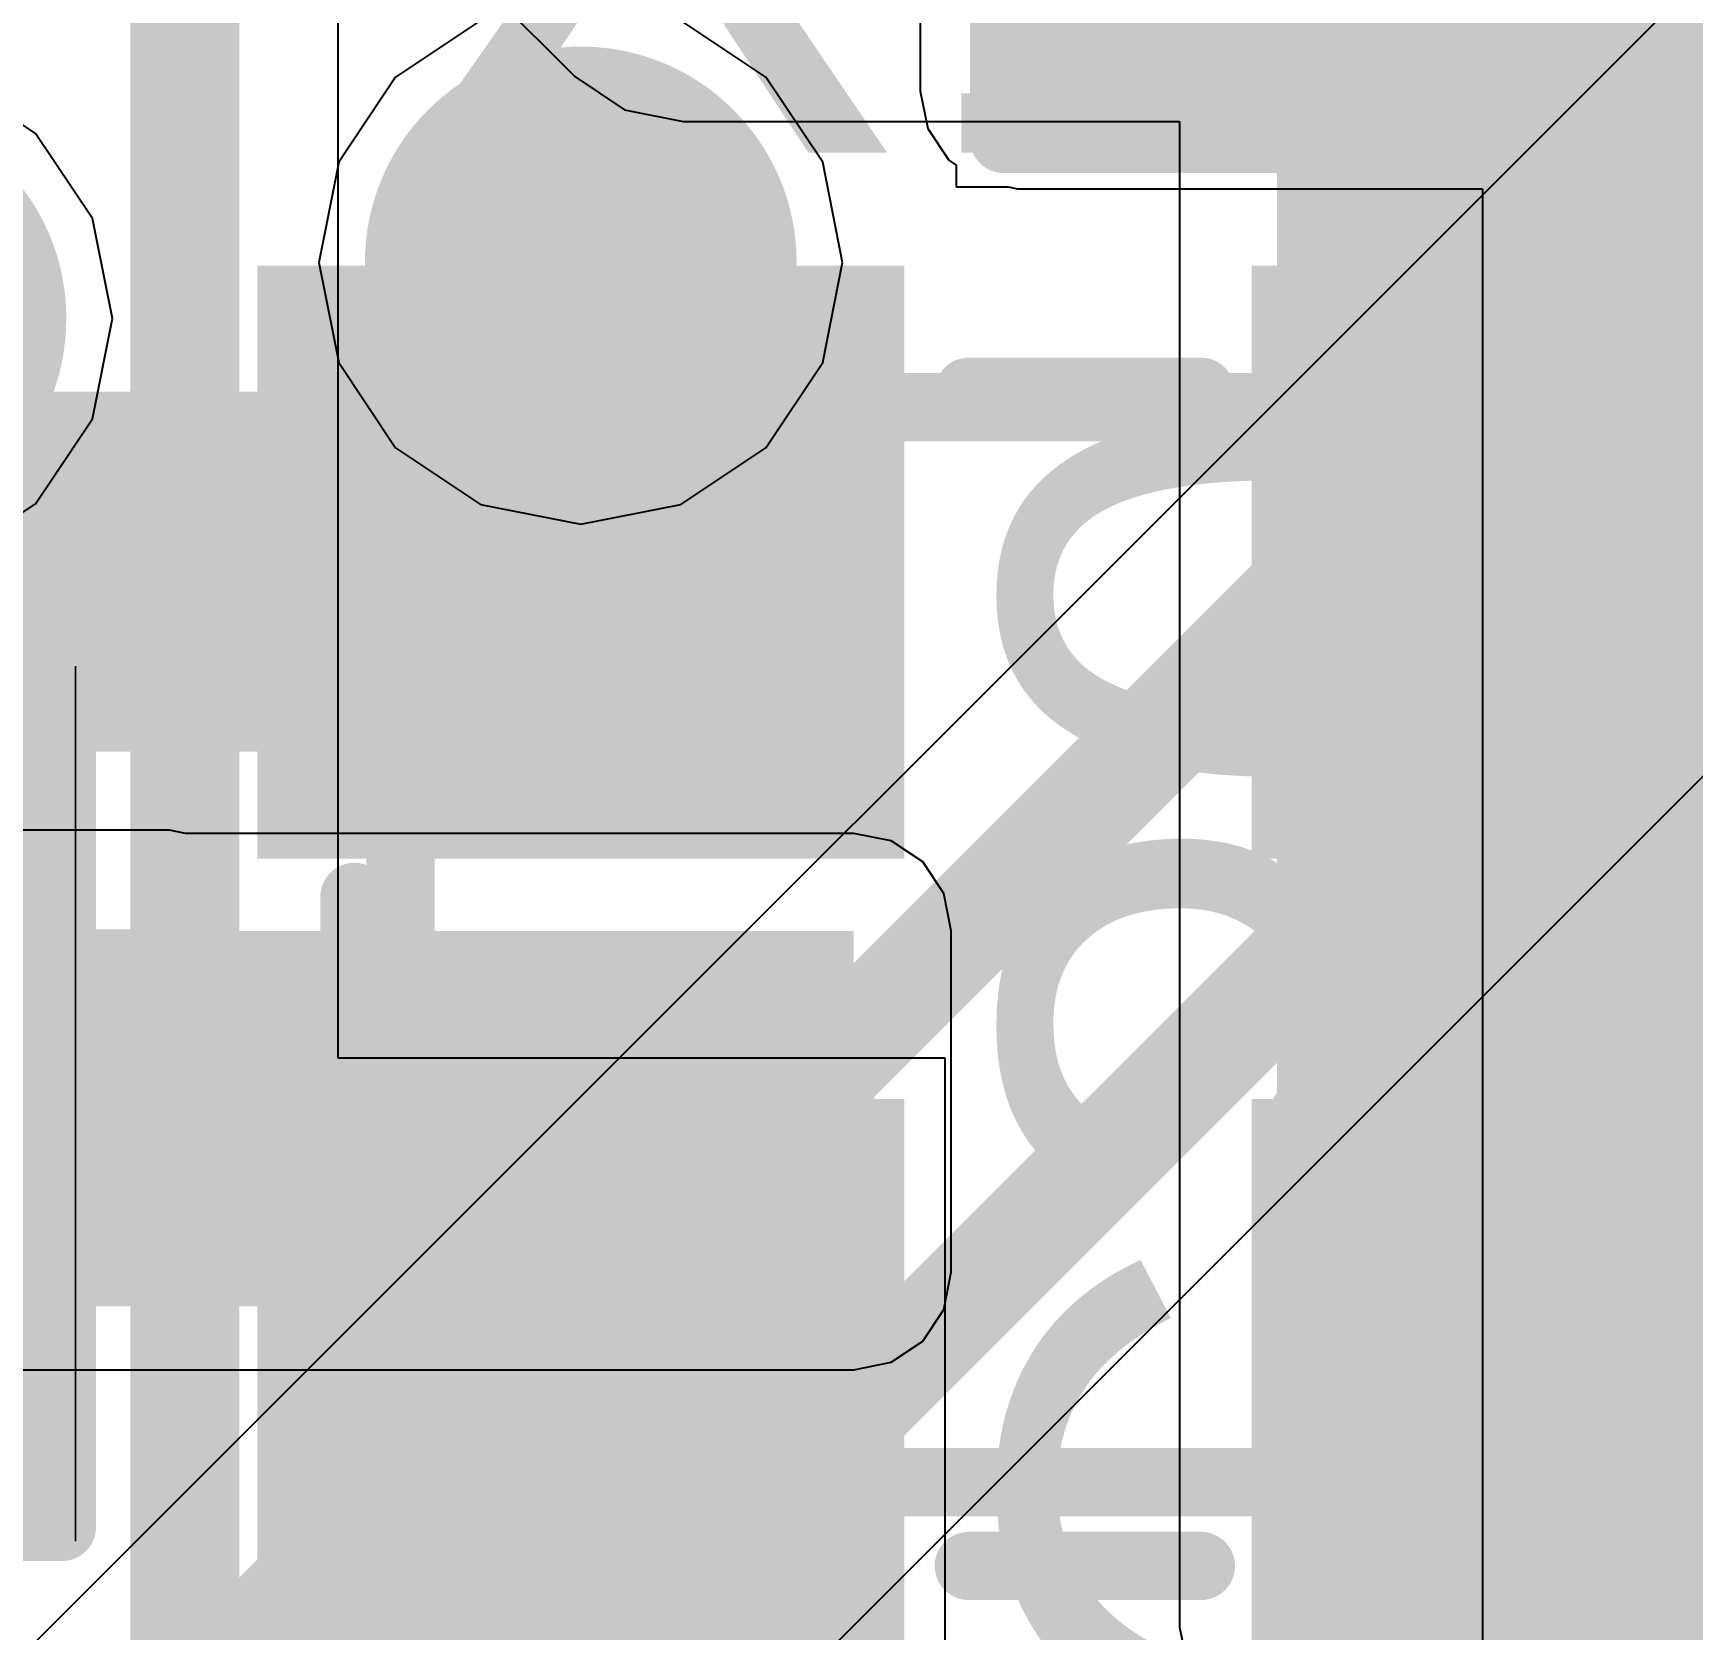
# Model space of a CAD drawing. Header units: inches. Extents: x -0.1 to 17.9, y -0.8 to 4.8.
# Drawn here: x 1.9839 to 2.1055, y 3.0298 to 3.1467 of the extents above; entities that cross this region are included whole.
import ezdxf

# ---------------------------------------------------------------- set-up
doc = ezdxf.new("R2010")
doc.units = ezdxf.units.IN
doc.header["$MEASUREMENT"] = 0
for name, color, linetype in [('Bottom Layer 1', 5, 'Continuous'), ('Bottom Overlay', 54, 'Continuous'), ('Bottom Paste', 16, 'Continuous'), ('Bottom Solder', 6, 'Continuous'), ('Drill Drawing', 1, 'Continuous'), ('GND+Signal', 16, 'Continuous'), ('Pad Holes', 156, 'Continuous'), ('PWR+Signal', 76, 'Continuous'), ('Top 3D Body', 56, 'Continuous'), ('Top Layer 1', 1, 'Continuous'), ('Top Overlay', 2, 'Continuous'), ('Top Paste', 8, 'Continuous'), ('Top Solder', 216, 'Continuous'), ('Via Holes', 16, 'Continuous')]:
    doc.layers.add(name, color=color, linetype=linetype)
doc.styles.add('Arial', font='', dxfattribs={"height": 0.2})
doc.styles.get('Arial').set_extended_font_data('Arial')

# ---------------------------------------------------------------- blocks, each defined once
blk = doc.blocks.new('C___0402_1')
at = {"layer": 'Top Layer 1'}
for points in [[(-0.0275, -0.0125), (-0.0275, 0.0125), (-0.0095, 0.0125), (-0.0095, -0.0125)], [(0.0095, -0.0125), (0.0095, 0.0125), (0.0275, 0.0125), (0.0275, -0.0125)]]:
    blk.add_hatch(color=1, dxfattribs=at).paths.add_polyline_path(points)
at = {"layer": 'Top Paste'}
for points in [[(-0.0275, -0.0125), (-0.0275, 0.0125), (-0.0095, 0.0125), (-0.0095, -0.0125)], [(0.0095, -0.0125), (0.0095, 0.0125), (0.0275, 0.0125), (0.0275, -0.0125)]]:
    blk.add_hatch(color=8, dxfattribs=at).paths.add_polyline_path(points)
at = {"layer": 'Top Solder'}
for points in [[(-0.02986, -0.01486), (-0.02986, 0.01486), (-0.00714, 0.01486), (-0.00714, -0.01486)], [(0.00714, -0.01486), (0.00714, 0.01486), (0.02986, 0.01486), (0.02986, -0.01486)]]:
    blk.add_hatch(color=216, dxfattribs=at).paths.add_polyline_path(points)
at = {"layer": 'Top Overlay'}
for points in [[(-0.031, 0.016, 0.005, 0.005, 0), (-0.031, -0.016, 0.005, 0.005, 0)], [(-0.031, 0.016, 0.005, 0.005, 0), (-0.011, 0.016, 0.005, 0.005, 0)], [(0.011, 0.016, 0.005, 0.005, 0), (0.031, 0.016, 0.005, 0.005, 0)], [(0.031, 0.016, 0.005, 0.005, 0), (0.031, -0.016, 0.005, 0.005, 0)], [(-0.031, -0.016, 0.005, 0.005, 0), (-0.011, -0.016, 0.005, 0.005, 0)], [(0.011, -0.016, 0.005, 0.005, 0), (0.031, -0.016, 0.005, 0.005, 0)]]:
    blk.add_lwpolyline(points, format="xyseb", dxfattribs=at)
for points in [[(-0.03225, 0.016, 0.0025, 0.0025, 1), (-0.02975, 0.016, 0.0025, 0.0025, 1)], [(-0.03225, 0.016, 0.0025, 0.0025, 1), (-0.02975, 0.016, 0.0025, 0.0025, 1)], [(-0.01225, 0.016, 0.0025, 0.0025, 1), (-0.00975, 0.016, 0.0025, 0.0025, 1)], [(0.00975, 0.016, 0.0025, 0.0025, 1), (0.01225, 0.016, 0.0025, 0.0025, 1)], [(0.02975, 0.016, 0.0025, 0.0025, 1), (0.03225, 0.016, 0.0025, 0.0025, 1)], [(0.02975, 0.016, 0.0025, 0.0025, 1), (0.03225, 0.016, 0.0025, 0.0025, 1)], [(-0.03225, -0.016, 0.0025, 0.0025, 1), (-0.02975, -0.016, 0.0025, 0.0025, 1)], [(-0.03225, -0.016, 0.0025, 0.0025, 1), (-0.02975, -0.016, 0.0025, 0.0025, 1)], [(-0.01225, -0.016, 0.0025, 0.0025, 1), (-0.00975, -0.016, 0.0025, 0.0025, 1)], [(0.00975, -0.016, 0.0025, 0.0025, 1), (0.01225, -0.016, 0.0025, 0.0025, 1)], [(0.02975, -0.016, 0.0025, 0.0025, 1), (0.03225, -0.016, 0.0025, 0.0025, 1)], [(0.02975, -0.016, 0.0025, 0.0025, 1), (0.03225, -0.016, 0.0025, 0.0025, 1)]]:
    blk.add_lwpolyline(points, format="xyseb", close=True, dxfattribs=at)
blk = doc.blocks.new('C___0402_B_16')
at = {"layer": 'Bottom Layer 1'}
for points in [[(-0.0095, 0.0125), (-0.0095, -0.0125), (-0.0275, -0.0125), (-0.0275, 0.0125)], [(0.0275, 0.0125), (0.0275, -0.0125), (0.0095, -0.0125), (0.0095, 0.0125)]]:
    blk.add_hatch(color=5, dxfattribs=at).paths.add_polyline_path(points)
at = {"layer": 'Bottom Paste'}
for points in [[(-0.0095, 0.0125), (-0.0095, -0.0125), (-0.0275, -0.0125), (-0.0275, 0.0125)], [(0.0275, 0.0125), (0.0275, -0.0125), (0.0095, -0.0125), (0.0095, 0.0125)]]:
    blk.add_hatch(color=16, dxfattribs=at).paths.add_polyline_path(points)
at = {"layer": 'Bottom Solder'}
for points in [[(-0.00714, 0.01486), (-0.00714, -0.01486), (-0.02986, -0.01486), (-0.02986, 0.01486)], [(0.02986, 0.01486), (0.02986, -0.01486), (0.00714, -0.01486), (0.00714, 0.01486)]]:
    blk.add_hatch(color=6, dxfattribs=at).paths.add_polyline_path(points)
at = {"layer": 'Bottom Overlay'}
for points in [[(-0.031, 0.016, 0.005, 0.005, 0), (-0.031, -0.016, 0.005, 0.005, 0)], [(-0.031, 0.016, 0.005, 0.005, 0), (-0.011, 0.016, 0.005, 0.005, 0)], [(0.011, 0.016, 0.005, 0.005, 0), (0.031, 0.016, 0.005, 0.005, 0)], [(0.031, 0.016, 0.005, 0.005, 0), (0.031, -0.016, 0.005, 0.005, 0)], [(-0.031, -0.016, 0.005, 0.005, 0), (-0.011, -0.016, 0.005, 0.005, 0)], [(0.011, -0.016, 0.005, 0.005, 0), (0.031, -0.016, 0.005, 0.005, 0)]]:
    blk.add_lwpolyline(points, format="xyseb", dxfattribs=at)
for points in [[(-0.03225, 0.016, 0.0025, 0.0025, 1), (-0.02975, 0.016, 0.0025, 0.0025, 1)], [(-0.03225, 0.016, 0.0025, 0.0025, 1), (-0.02975, 0.016, 0.0025, 0.0025, 1)], [(-0.01225, 0.016, 0.0025, 0.0025, 1), (-0.00975, 0.016, 0.0025, 0.0025, 1)], [(0.00975, 0.016, 0.0025, 0.0025, 1), (0.01225, 0.016, 0.0025, 0.0025, 1)], [(0.02975, 0.016, 0.0025, 0.0025, 1), (0.03225, 0.016, 0.0025, 0.0025, 1)], [(0.02975, 0.016, 0.0025, 0.0025, 1), (0.03225, 0.016, 0.0025, 0.0025, 1)], [(-0.03225, -0.016, 0.0025, 0.0025, 1), (-0.02975, -0.016, 0.0025, 0.0025, 1)], [(-0.03225, -0.016, 0.0025, 0.0025, 1), (-0.02975, -0.016, 0.0025, 0.0025, 1)], [(-0.01225, -0.016, 0.0025, 0.0025, 1), (-0.00975, -0.016, 0.0025, 0.0025, 1)], [(0.00975, -0.016, 0.0025, 0.0025, 1), (0.01225, -0.016, 0.0025, 0.0025, 1)], [(0.02975, -0.016, 0.0025, 0.0025, 1), (0.03225, -0.016, 0.0025, 0.0025, 1)], [(0.02975, -0.016, 0.0025, 0.0025, 1), (0.03225, -0.016, 0.0025, 0.0025, 1)]]:
    blk.add_lwpolyline(points, format="xyseb", close=True, dxfattribs=at)
blk = doc.blocks.new('C___0402_B_17')
at = {"layer": 'Bottom Layer 1'}
for points in [[(-0.0095, 0.0125), (-0.0095, -0.0125), (-0.0275, -0.0125), (-0.0275, 0.0125)], [(0.0275, 0.0125), (0.0275, -0.0125), (0.0095, -0.0125), (0.0095, 0.0125)]]:
    blk.add_hatch(color=5, dxfattribs=at).paths.add_polyline_path(points)
at = {"layer": 'Bottom Paste'}
for points in [[(-0.0095, 0.0125), (-0.0095, -0.0125), (-0.0275, -0.0125), (-0.0275, 0.0125)], [(0.0275, 0.0125), (0.0275, -0.0125), (0.0095, -0.0125), (0.0095, 0.0125)]]:
    blk.add_hatch(color=16, dxfattribs=at).paths.add_polyline_path(points)
at = {"layer": 'Bottom Solder'}
for points in [[(-0.00714, 0.01486), (-0.00714, -0.01486), (-0.02986, -0.01486), (-0.02986, 0.01486)], [(0.02986, 0.01486), (0.02986, -0.01486), (0.00714, -0.01486), (0.00714, 0.01486)]]:
    blk.add_hatch(color=6, dxfattribs=at).paths.add_polyline_path(points)
at = {"layer": 'Bottom Overlay'}
for points in [[(-0.031, 0.016, 0.005, 0.005, 0), (-0.031, -0.016, 0.005, 0.005, 0)], [(-0.031, 0.016, 0.005, 0.005, 0), (-0.011, 0.016, 0.005, 0.005, 0)], [(0.011, 0.016, 0.005, 0.005, 0), (0.031, 0.016, 0.005, 0.005, 0)], [(0.031, 0.016, 0.005, 0.005, 0), (0.031, -0.016, 0.005, 0.005, 0)], [(-0.031, -0.016, 0.005, 0.005, 0), (-0.011, -0.016, 0.005, 0.005, 0)], [(0.011, -0.016, 0.005, 0.005, 0), (0.031, -0.016, 0.005, 0.005, 0)]]:
    blk.add_lwpolyline(points, format="xyseb", dxfattribs=at)
for points in [[(-0.03225, 0.016, 0.0025, 0.0025, 1), (-0.02975, 0.016, 0.0025, 0.0025, 1)], [(-0.03225, 0.016, 0.0025, 0.0025, 1), (-0.02975, 0.016, 0.0025, 0.0025, 1)], [(-0.01225, 0.016, 0.0025, 0.0025, 1), (-0.00975, 0.016, 0.0025, 0.0025, 1)], [(0.00975, 0.016, 0.0025, 0.0025, 1), (0.01225, 0.016, 0.0025, 0.0025, 1)], [(0.02975, 0.016, 0.0025, 0.0025, 1), (0.03225, 0.016, 0.0025, 0.0025, 1)], [(0.02975, 0.016, 0.0025, 0.0025, 1), (0.03225, 0.016, 0.0025, 0.0025, 1)], [(-0.03225, -0.016, 0.0025, 0.0025, 1), (-0.02975, -0.016, 0.0025, 0.0025, 1)], [(-0.03225, -0.016, 0.0025, 0.0025, 1), (-0.02975, -0.016, 0.0025, 0.0025, 1)], [(-0.01225, -0.016, 0.0025, 0.0025, 1), (-0.00975, -0.016, 0.0025, 0.0025, 1)], [(0.00975, -0.016, 0.0025, 0.0025, 1), (0.01225, -0.016, 0.0025, 0.0025, 1)], [(0.02975, -0.016, 0.0025, 0.0025, 1), (0.03225, -0.016, 0.0025, 0.0025, 1)], [(0.02975, -0.016, 0.0025, 0.0025, 1), (0.03225, -0.016, 0.0025, 0.0025, 1)]]:
    blk.add_lwpolyline(points, format="xyseb", close=True, dxfattribs=at)
blk = doc.blocks.new('C___0402_B_36')
at = {"layer": 'Bottom Layer 1'}
for points in [[(-0.0095, 0.0125), (-0.0095, -0.0125), (-0.0275, -0.0125), (-0.0275, 0.0125)], [(0.0275, 0.0125), (0.0275, -0.0125), (0.0095, -0.0125), (0.0095, 0.0125)]]:
    blk.add_hatch(color=5, dxfattribs=at).paths.add_polyline_path(points)
at = {"layer": 'Bottom Paste'}
for points in [[(-0.0095, 0.0125), (-0.0095, -0.0125), (-0.0275, -0.0125), (-0.0275, 0.0125)], [(0.0275, 0.0125), (0.0275, -0.0125), (0.0095, -0.0125), (0.0095, 0.0125)]]:
    blk.add_hatch(color=16, dxfattribs=at).paths.add_polyline_path(points)
at = {"layer": 'Bottom Solder'}
for points in [[(-0.00714, 0.01486), (-0.00714, -0.01486), (-0.02986, -0.01486), (-0.02986, 0.01486)], [(0.02986, 0.01486), (0.02986, -0.01486), (0.00714, -0.01486), (0.00714, 0.01486)]]:
    blk.add_hatch(color=6, dxfattribs=at).paths.add_polyline_path(points)
at = {"layer": 'Bottom Overlay'}
for points in [[(-0.031, 0.016, 0.005, 0.005, 0), (-0.031, -0.016, 0.005, 0.005, 0)], [(-0.031, 0.016, 0.005, 0.005, 0), (-0.011, 0.016, 0.005, 0.005, 0)], [(0.011, 0.016, 0.005, 0.005, 0), (0.031, 0.016, 0.005, 0.005, 0)], [(0.031, 0.016, 0.005, 0.005, 0), (0.031, -0.016, 0.005, 0.005, 0)], [(-0.031, -0.016, 0.005, 0.005, 0), (-0.011, -0.016, 0.005, 0.005, 0)], [(0.011, -0.016, 0.005, 0.005, 0), (0.031, -0.016, 0.005, 0.005, 0)]]:
    blk.add_lwpolyline(points, format="xyseb", dxfattribs=at)
for points in [[(-0.03225, 0.016, 0.0025, 0.0025, 1), (-0.02975, 0.016, 0.0025, 0.0025, 1)], [(-0.03225, 0.016, 0.0025, 0.0025, 1), (-0.02975, 0.016, 0.0025, 0.0025, 1)], [(-0.01225, 0.016, 0.0025, 0.0025, 1), (-0.00975, 0.016, 0.0025, 0.0025, 1)], [(0.00975, 0.016, 0.0025, 0.0025, 1), (0.01225, 0.016, 0.0025, 0.0025, 1)], [(0.02975, 0.016, 0.0025, 0.0025, 1), (0.03225, 0.016, 0.0025, 0.0025, 1)], [(0.02975, 0.016, 0.0025, 0.0025, 1), (0.03225, 0.016, 0.0025, 0.0025, 1)], [(-0.03225, -0.016, 0.0025, 0.0025, 1), (-0.02975, -0.016, 0.0025, 0.0025, 1)], [(-0.03225, -0.016, 0.0025, 0.0025, 1), (-0.02975, -0.016, 0.0025, 0.0025, 1)], [(-0.01225, -0.016, 0.0025, 0.0025, 1), (-0.00975, -0.016, 0.0025, 0.0025, 1)], [(0.00975, -0.016, 0.0025, 0.0025, 1), (0.01225, -0.016, 0.0025, 0.0025, 1)], [(0.02975, -0.016, 0.0025, 0.0025, 1), (0.03225, -0.016, 0.0025, 0.0025, 1)], [(0.02975, -0.016, 0.0025, 0.0025, 1), (0.03225, -0.016, 0.0025, 0.0025, 1)]]:
    blk.add_lwpolyline(points, format="xyseb", close=True, dxfattribs=at)
blk = doc.blocks.new('C___0402_B_38')
at = {"layer": 'Bottom Layer 1'}
for points in [[(-0.0095, 0.0125), (-0.0095, -0.0125), (-0.0275, -0.0125), (-0.0275, 0.0125)], [(0.0275, 0.0125), (0.0275, -0.0125), (0.0095, -0.0125), (0.0095, 0.0125)]]:
    blk.add_hatch(color=5, dxfattribs=at).paths.add_polyline_path(points)
at = {"layer": 'Bottom Paste'}
for points in [[(-0.0095, 0.0125), (-0.0095, -0.0125), (-0.0275, -0.0125), (-0.0275, 0.0125)], [(0.0275, 0.0125), (0.0275, -0.0125), (0.0095, -0.0125), (0.0095, 0.0125)]]:
    blk.add_hatch(color=16, dxfattribs=at).paths.add_polyline_path(points)
at = {"layer": 'Bottom Solder'}
for points in [[(-0.00714, 0.01486), (-0.00714, -0.01486), (-0.02986, -0.01486), (-0.02986, 0.01486)], [(0.02986, 0.01486), (0.02986, -0.01486), (0.00714, -0.01486), (0.00714, 0.01486)]]:
    blk.add_hatch(color=6, dxfattribs=at).paths.add_polyline_path(points)
at = {"layer": 'Bottom Overlay'}
for points in [[(-0.031, 0.016, 0.005, 0.005, 0), (-0.031, -0.016, 0.005, 0.005, 0)], [(-0.031, 0.016, 0.005, 0.005, 0), (-0.011, 0.016, 0.005, 0.005, 0)], [(0.011, 0.016, 0.005, 0.005, 0), (0.031, 0.016, 0.005, 0.005, 0)], [(0.031, 0.016, 0.005, 0.005, 0), (0.031, -0.016, 0.005, 0.005, 0)], [(-0.031, -0.016, 0.005, 0.005, 0), (-0.011, -0.016, 0.005, 0.005, 0)], [(0.011, -0.016, 0.005, 0.005, 0), (0.031, -0.016, 0.005, 0.005, 0)]]:
    blk.add_lwpolyline(points, format="xyseb", dxfattribs=at)
for points in [[(-0.03225, 0.016, 0.0025, 0.0025, 1), (-0.02975, 0.016, 0.0025, 0.0025, 1)], [(-0.03225, 0.016, 0.0025, 0.0025, 1), (-0.02975, 0.016, 0.0025, 0.0025, 1)], [(-0.01225, 0.016, 0.0025, 0.0025, 1), (-0.00975, 0.016, 0.0025, 0.0025, 1)], [(0.00975, 0.016, 0.0025, 0.0025, 1), (0.01225, 0.016, 0.0025, 0.0025, 1)], [(0.02975, 0.016, 0.0025, 0.0025, 1), (0.03225, 0.016, 0.0025, 0.0025, 1)], [(0.02975, 0.016, 0.0025, 0.0025, 1), (0.03225, 0.016, 0.0025, 0.0025, 1)], [(-0.03225, -0.016, 0.0025, 0.0025, 1), (-0.02975, -0.016, 0.0025, 0.0025, 1)], [(-0.03225, -0.016, 0.0025, 0.0025, 1), (-0.02975, -0.016, 0.0025, 0.0025, 1)], [(-0.01225, -0.016, 0.0025, 0.0025, 1), (-0.00975, -0.016, 0.0025, 0.0025, 1)], [(0.00975, -0.016, 0.0025, 0.0025, 1), (0.01225, -0.016, 0.0025, 0.0025, 1)], [(0.02975, -0.016, 0.0025, 0.0025, 1), (0.03225, -0.016, 0.0025, 0.0025, 1)], [(0.02975, -0.016, 0.0025, 0.0025, 1), (0.03225, -0.016, 0.0025, 0.0025, 1)]]:
    blk.add_lwpolyline(points, format="xyseb", close=True, dxfattribs=at)
blk = doc.blocks.new('R___0402_85')
at = {"layer": 'Top Layer 1'}
for points in [[(-0.0275, -0.0125), (-0.0275, 0.0125), (-0.0095, 0.0125), (-0.0095, -0.0125)], [(0.0095, -0.0125), (0.0095, 0.0125), (0.0275, 0.0125), (0.0275, -0.0125)]]:
    blk.add_hatch(color=1, dxfattribs=at).paths.add_polyline_path(points)
at = {"layer": 'Top Paste'}
for points in [[(-0.0275, -0.0125), (-0.0275, 0.0125), (-0.0095, 0.0125), (-0.0095, -0.0125)], [(0.0095, -0.0125), (0.0095, 0.0125), (0.0275, 0.0125), (0.0275, -0.0125)]]:
    blk.add_hatch(color=8, dxfattribs=at).paths.add_polyline_path(points)
at = {"layer": 'Top Solder'}
for points in [[(-0.02967, -0.01467), (-0.02967, 0.01466), (-0.00733, 0.01466), (-0.00733, -0.01467)], [(0.00733, -0.01467), (0.00733, 0.01466), (0.02967, 0.01466), (0.02967, -0.01467)]]:
    blk.add_hatch(color=216, dxfattribs=at).paths.add_polyline_path(points)
at = {"layer": 'Top Overlay'}
for points in [[(-0.031, 0.016, 0.005, 0.005, 0), (-0.031, -0.016, 0.005, 0.005, 0)], [(-0.031, 0.016, 0.005, 0.005, 0), (0.031, 0.016, 0.005, 0.005, 0)], [(0.031, 0.016, 0.005, 0.005, 0), (0.031, -0.016, 0.005, 0.005, 0)], [(-0.031, -0.016, 0.005, 0.005, 0), (0.031, -0.016, 0.005, 0.005, 0)], [(-0.032, -0.017, 0.000127, 0.000127, 0), (0.032, -0.017, 0.000127, 0.000127, 0)]]:
    blk.add_lwpolyline(points, format="xyseb", dxfattribs=at)
for points in [[(-0.03225, 0.016, 0.0025, 0.0025, 1), (-0.02975, 0.016, 0.0025, 0.0025, 1)], [(-0.03225, 0.016, 0.0025, 0.0025, 1), (-0.02975, 0.016, 0.0025, 0.0025, 1)], [(0.02975, 0.016, 0.0025, 0.0025, 1), (0.03225, 0.016, 0.0025, 0.0025, 1)], [(0.02975, 0.016, 0.0025, 0.0025, 1), (0.03225, 0.016, 0.0025, 0.0025, 1)], [(-0.03225, -0.016, 0.0025, 0.0025, 1), (-0.02975, -0.016, 0.0025, 0.0025, 1)], [(-0.03225, -0.016, 0.0025, 0.0025, 1), (-0.02975, -0.016, 0.0025, 0.0025, 1)], [(0.02975, -0.016, 0.0025, 0.0025, 1), (0.03225, -0.016, 0.0025, 0.0025, 1)], [(0.02975, -0.016, 0.0025, 0.0025, 1), (0.03225, -0.016, 0.0025, 0.0025, 1)], [(-0.03203, -0.017, 0.0000635, 0.0000635, 1), (-0.03197, -0.017, 0.0000635, 0.0000635, 1)], [(0.03197, -0.017, 0.0000635, 0.0000635, 1), (0.03203, -0.017, 0.0000635, 0.0000635, 1)]]:
    blk.add_lwpolyline(points, format="xyseb", close=True, dxfattribs=at)
blk = doc.blocks.new('SMD2520_4P_102')
at = {"layer": 'Top Layer 1'}
for points in [[(-0.0561, 0.04823), (-0.01673, 0.04823), (-0.01673, 0.0128), (-0.0561, 0.0128)], [(0.01673, 0.04823), (0.0561, 0.04823), (0.0561, 0.0128), (0.01673, 0.0128)], [(-0.0561, -0.0128), (-0.01673, -0.0128), (-0.01673, -0.04823), (-0.0561, -0.04823)], [(0.01673, -0.0128), (0.0561, -0.0128), (0.0561, -0.04823), (0.01673, -0.04823)]]:
    blk.add_hatch(color=1, dxfattribs=at).paths.add_polyline_path(points)
at = {"layer": 'Top Paste'}
for points in [[(-0.0561, 0.04823), (-0.01673, 0.04823), (-0.01673, 0.0128), (-0.0561, 0.0128)], [(0.01673, 0.04823), (0.0561, 0.04823), (0.0561, 0.0128), (0.01673, 0.0128)], [(-0.0561, -0.0128), (-0.01673, -0.0128), (-0.01673, -0.04823), (-0.0561, -0.04823)], [(0.01673, -0.0128), (0.0561, -0.0128), (0.0561, -0.04823), (0.01673, -0.04823)]]:
    blk.add_hatch(color=8, dxfattribs=at).paths.add_polyline_path(points)
at = {"layer": 'Top Solder'}
for points in [[(-0.0601, 0.05223), (-0.01273, 0.05223), (-0.01273, 0.0088), (-0.0601, 0.0088)], [(0.01273, 0.05223), (0.0601, 0.05223), (0.0601, 0.0088), (0.01273, 0.0088)], [(-0.0601, -0.0088), (-0.01273, -0.0088), (-0.01273, -0.05223), (-0.0601, -0.05223)], [(0.01273, -0.0088), (0.0601, -0.0088), (0.0601, -0.05223), (0.01273, -0.05223)]]:
    blk.add_hatch(color=216, dxfattribs=at).paths.add_polyline_path(points)
at = {"layer": 'Top Overlay'}
for points in [[(0.008, 0.043, 0.005, 0.005, 0), (-0.009, 0.043, 0.005, 0.005, 0)], [(0.053, 0.006, 0.005, 0.005, 0), (0.053, -0.006, 0.005, 0.005, 0)], [(0.008, -0.043, 0.005, 0.005, 0), (-0.009, -0.043, 0.005, 0.005, 0)]]:
    blk.add_lwpolyline(points, format="xyseb", dxfattribs=at)
for points in [[(-0.01025, 0.043, 0.0025, 0.0025, 1), (-0.00775, 0.043, 0.0025, 0.0025, 1)], [(0.00675, 0.043, 0.0025, 0.0025, 1), (0.00925, 0.043, 0.0025, 0.0025, 1)], [(0.05175, 0.006, 0.0025, 0.0025, 1), (0.05425, 0.006, 0.0025, 0.0025, 1)], [(0.05175, -0.006, 0.0025, 0.0025, 1), (0.05425, -0.006, 0.0025, 0.0025, 1)], [(-0.01025, -0.043, 0.0025, 0.0025, 1), (-0.00775, -0.043, 0.0025, 0.0025, 1)], [(0.00675, -0.043, 0.0025, 0.0025, 1), (0.00925, -0.043, 0.0025, 0.0025, 1)]]:
    blk.add_lwpolyline(points, format="xyseb", close=True, dxfattribs=at)

msp = doc.modelspace()

# ---------------------------------------------------------------- hatches: boundary and pattern name
at = {"layer": 'Bottom Layer 1'}
for points in [[(2.056, 3.1425), (2.128, 3.1425), (2.128, 3.161), (2.056, 3.161)], [(1.97, 3.056), (2.044, 3.056), (2.044, 3.081), (1.97, 3.081)]]:
    msp.add_hatch(color=5, dxfattribs=at).paths.add_polyline_path(points)
h = msp.add_hatch(color=5, dxfattribs=at)
edge = h.paths.add_edge_path()
edge.add_arc((2.024, 3.12996), 0.01181, 0, 360)
at = {"layer": 'Bottom Solder'}
h = msp.add_hatch(color=6, dxfattribs=at)
edge = h.paths.add_edge_path()
edge.add_arc((2.024, 3.12996), 0.01581, 0, 360)
h = msp.add_hatch(color=6, dxfattribs=at)
edge = h.paths.add_edge_path()
edge.add_arc((1.97051, 3.12585), 0.01581, 0, 360)
at = {"layer": 'GND+Signal'}
h = msp.add_hatch(color=16, dxfattribs=at)
edge = h.paths.add_edge_path()
edge.add_arc((2.024, 3.12996), 0.01181, 0, 360)
at = {"layer": 'Pad Holes'}
h = msp.add_hatch(color=7, dxfattribs=at)
edge = h.paths.add_edge_path()
edge.add_arc((2.10783, 3.13756), 0.005, 0, 360)
h = msp.add_hatch(color=7, dxfattribs=at)
edge = h.paths.add_edge_path()
edge.add_arc((2.10283, 3.13756), 0.0025, 0, 360)
h = msp.add_hatch(color=7, dxfattribs=at)
edge = h.paths.add_edge_path()
edge.add_arc((2.01079, 3.11937), 0.00125, 0, 360)
h = msp.add_hatch(color=7, dxfattribs=at)
edge = h.paths.add_edge_path()
edge.add_arc((2.01079, 3.11937), 0.00125, 0, 360)
h = msp.add_hatch(color=7, dxfattribs=at)
edge = h.paths.add_edge_path()
edge.add_arc((2.01079, 3.04063), 0.00125, 0, 360)
h = msp.add_hatch(color=7, dxfattribs=at)
edge = h.paths.add_edge_path()
edge.add_arc((2.01079, 3.04063), 0.00125, 0, 360)
at = {"layer": 'PWR+Signal'}
h = msp.add_hatch(color=76, dxfattribs=at)
edge = h.paths.add_edge_path()
edge.add_arc((2.024, 3.12996), 0.01181, 0, 360)
at = {"layer": 'Top 3D Body'}
h = msp.add_hatch(color=56, dxfattribs=at)
edge = h.paths.add_edge_path()
edge.add_arc((2.10783, 3.13756), 0.005, 0, 360)
h = msp.add_hatch(color=56, dxfattribs=at)
edge = h.paths.add_edge_path()
edge.add_arc((2.10283, 3.13756), 0.0025, 0, 360)
h = msp.add_hatch(color=56, dxfattribs=at)
edge = h.paths.add_edge_path()
edge.add_arc((2.01079, 3.11937), 0.00125, 0, 360)
h = msp.add_hatch(color=56, dxfattribs=at)
edge = h.paths.add_edge_path()
edge.add_arc((2.01079, 3.11937), 0.00125, 0, 360)
h = msp.add_hatch(color=56, dxfattribs=at)
edge = h.paths.add_edge_path()
edge.add_arc((2.01079, 3.04063), 0.00125, 0, 360)
h = msp.add_hatch(color=56, dxfattribs=at)
edge = h.paths.add_edge_path()
edge.add_arc((2.01079, 3.04063), 0.00125, 0, 360)
at = {"layer": 'Top Layer 1'}
msp.add_hatch(color=1, dxfattribs=at).paths.add_polyline_path([(2.075, 3.03), (2.12, 3.03), (2.12, 3.165), (2.075, 3.165)])
h = msp.add_hatch(color=1, dxfattribs=at)
edge = h.paths.add_edge_path()
edge.add_arc((2.024, 3.12996), 0.01181, 0, 360)
at = {"layer": 'Via Holes'}
h = msp.add_hatch(color=7, dxfattribs=at)
edge = h.paths.add_edge_path()
edge.add_arc((2.024, 3.12996), 0.00591, 0, 360)

# ---------------------------------------------------------------- linework, layer by layer
at = {"layer": 'Bottom Layer 1'}
for p, q in [((2.04886, 3.161), (2.04886, 3.1425)), ((2.04886, 3.1425), (2.04941, 3.13977)), ((2.04941, 3.13977), (2.05095, 3.13745)), ((2.05095, 3.13745), (2.0515, 3.13709)), ((2.0515, 3.13709), (2.0515, 3.1355)), ((2.0515, 3.1355), (2.05531, 3.1355)), ((2.05531, 3.1355), (2.056, 3.13536)), ((2.056, 3.13536), (2.09005, 3.13536)), ((2.09005, 3.13536), (2.09005, 3.02584)), ((1.99388, 3.08837), (1.88635, 3.08837)), ((1.99506, 3.08814), (1.99388, 3.08837)), ((2.044, 3.08814), (1.99506, 3.08814)), ((2.04673, 3.08759), (2.044, 3.08814)), ((2.04905, 3.08605), (2.04673, 3.08759)), ((2.05059, 3.08373), (2.04905, 3.08605)), ((2.05114, 3.081), (2.05059, 3.08373)), ((2.05114, 3.056), (2.05114, 3.081)), ((2.05059, 3.05327), (2.05114, 3.056)), ((2.04905, 3.05095), (2.05059, 3.05327)), ((2.04673, 3.04941), (2.04905, 3.05095)), ((1.97, 3.04886), (2.044, 3.04886)), ((2.044, 3.04886), (2.04673, 3.04941))]:
    msp.add_line(p, q, dxfattribs=at)
for points in [[(2.10126, 3.14076, 0.008, 0.008, 0), (2.112, 3.1515, 0.008, 0.008, 0)], [(2.10126, 3.01045, 0.008, 0.008, 0), (2.10126, 3.14076, 0.008, 0.008, 0)], [(1.873, 3.07512, 0.012, 0.012, 0), (1.99388, 3.07512, 0.012, 0.012, 0)], [(1.99388, 3.07512, 0.008, 0.008, 0), (2.003, 3.066, 0.008, 0.008, 0)]]:
    msp.add_lwpolyline(points, format="xyseb", dxfattribs=at)
for points in [[(2.09926, 3.14076, 0.004, 0.004, 1), (2.10326, 3.14076, 0.004, 0.004, 1)], [(2.09926, 3.14076, 0.004, 0.004, 1), (2.10326, 3.14076, 0.004, 0.004, 1)], [(1.99088, 3.07512, 0.006, 0.006, 1), (1.99688, 3.07512, 0.006, 0.006, 1)], [(1.99188, 3.07512, 0.004, 0.004, 1), (1.99588, 3.07512, 0.004, 0.004, 1)], [(2.001, 3.066, 0.004, 0.004, 1), (2.005, 3.066, 0.004, 0.004, 1)]]:
    msp.add_lwpolyline(points, format="xyseb", close=True, dxfattribs=at)
at = {"layer": 'Drill Drawing'}
for points in [[(2.019, 3.13496, 0.002, 0.002, 0), (2.019, 3.13996, 0.002, 0.002, 0)], [(2.019, 3.13996, 0.002, 0.002, 0), (2.029, 3.13996, 0.002, 0.002, 0)], [(2.029, 3.13496, 0.002, 0.002, 0), (2.029, 3.13996, 0.002, 0.002, 0)], [(2.021, 3.13296, 0.002, 0.002, 0), (2.021, 3.13596, 0.002, 0.002, 0)], [(2.021, 3.13596, 0.002, 0.002, 0), (2.027, 3.13596, 0.002, 0.002, 0)], [(2.027, 3.13296, 0.002, 0.002, 0), (2.027, 3.13596, 0.002, 0.002, 0)], [(2.014, 3.12496, 0.002, 0.002, 0), (2.014, 3.13496, 0.002, 0.002, 0)], [(2.014, 3.13496, 0.002, 0.002, 0), (2.019, 3.13496, 0.002, 0.002, 0)], [(2.029, 3.13496, 0.002, 0.002, 0), (2.034, 3.13496, 0.002, 0.002, 0)], [(2.034, 3.12496, 0.002, 0.002, 0), (2.034, 3.13496, 0.002, 0.002, 0)], [(2.018, 3.12696, 0.002, 0.002, 0), (2.018, 3.13296, 0.002, 0.002, 0)], [(2.018, 3.13296, 0.002, 0.002, 0), (2.021, 3.13296, 0.002, 0.002, 0)], [(2.027, 3.13296, 0.002, 0.002, 0), (2.03, 3.13296, 0.002, 0.002, 0)], [(2.03, 3.12696, 0.002, 0.002, 0), (2.03, 3.13296, 0.002, 0.002, 0)], [(2.018, 3.12696, 0.002, 0.002, 0), (2.021, 3.12696, 0.002, 0.002, 0)], [(2.021, 3.12396, 0.002, 0.002, 0), (2.021, 3.12696, 0.002, 0.002, 0)], [(2.027, 3.12696, 0.002, 0.002, 0), (2.03, 3.12696, 0.002, 0.002, 0)], [(2.027, 3.12396, 0.002, 0.002, 0), (2.027, 3.12696, 0.002, 0.002, 0)], [(2.014, 3.12496, 0.002, 0.002, 0), (2.019, 3.12496, 0.002, 0.002, 0)], [(2.019, 3.11996, 0.002, 0.002, 0), (2.019, 3.12496, 0.002, 0.002, 0)], [(2.029, 3.12496, 0.002, 0.002, 0), (2.034, 3.12496, 0.002, 0.002, 0)], [(2.029, 3.11996, 0.002, 0.002, 0), (2.029, 3.12496, 0.002, 0.002, 0)], [(2.021, 3.12396, 0.002, 0.002, 0), (2.027, 3.12396, 0.002, 0.002, 0)], [(2.019, 3.11996, 0.002, 0.002, 0), (2.029, 3.11996, 0.002, 0.002, 0)]]:
    msp.add_lwpolyline(points, format="xyseb", dxfattribs=at)
for points in [[(2.0185, 3.13996, 0.001, 0.001, 1), (2.0195, 3.13996, 0.001, 0.001, 1)], [(2.0185, 3.13996, 0.001, 0.001, 1), (2.0195, 3.13996, 0.001, 0.001, 1)], [(2.0285, 3.13996, 0.001, 0.001, 1), (2.0295, 3.13996, 0.001, 0.001, 1)], [(2.0285, 3.13996, 0.001, 0.001, 1), (2.0295, 3.13996, 0.001, 0.001, 1)], [(2.0205, 3.13596, 0.001, 0.001, 1), (2.0215, 3.13596, 0.001, 0.001, 1)], [(2.0205, 3.13596, 0.001, 0.001, 1), (2.0215, 3.13596, 0.001, 0.001, 1)], [(2.0265, 3.13596, 0.001, 0.001, 1), (2.0275, 3.13596, 0.001, 0.001, 1)], [(2.0265, 3.13596, 0.001, 0.001, 1), (2.0275, 3.13596, 0.001, 0.001, 1)], [(2.0135, 3.13496, 0.001, 0.001, 1), (2.0145, 3.13496, 0.001, 0.001, 1)], [(2.0135, 3.13496, 0.001, 0.001, 1), (2.0145, 3.13496, 0.001, 0.001, 1)], [(2.0185, 3.13496, 0.001, 0.001, 1), (2.0195, 3.13496, 0.001, 0.001, 1)], [(2.0185, 3.13496, 0.001, 0.001, 1), (2.0195, 3.13496, 0.001, 0.001, 1)], [(2.0285, 3.13496, 0.001, 0.001, 1), (2.0295, 3.13496, 0.001, 0.001, 1)], [(2.0285, 3.13496, 0.001, 0.001, 1), (2.0295, 3.13496, 0.001, 0.001, 1)], [(2.0335, 3.13496, 0.001, 0.001, 1), (2.0345, 3.13496, 0.001, 0.001, 1)], [(2.0335, 3.13496, 0.001, 0.001, 1), (2.0345, 3.13496, 0.001, 0.001, 1)], [(2.0175, 3.13296, 0.001, 0.001, 1), (2.0185, 3.13296, 0.001, 0.001, 1)], [(2.0175, 3.13296, 0.001, 0.001, 1), (2.0185, 3.13296, 0.001, 0.001, 1)], [(2.0205, 3.13296, 0.001, 0.001, 1), (2.0215, 3.13296, 0.001, 0.001, 1)], [(2.0205, 3.13296, 0.001, 0.001, 1), (2.0215, 3.13296, 0.001, 0.001, 1)], [(2.0265, 3.13296, 0.001, 0.001, 1), (2.0275, 3.13296, 0.001, 0.001, 1)], [(2.0265, 3.13296, 0.001, 0.001, 1), (2.0275, 3.13296, 0.001, 0.001, 1)], [(2.0295, 3.13296, 0.001, 0.001, 1), (2.0305, 3.13296, 0.001, 0.001, 1)], [(2.0295, 3.13296, 0.001, 0.001, 1), (2.0305, 3.13296, 0.001, 0.001, 1)], [(2.0175, 3.12696, 0.001, 0.001, 1), (2.0185, 3.12696, 0.001, 0.001, 1)], [(2.0175, 3.12696, 0.001, 0.001, 1), (2.0185, 3.12696, 0.001, 0.001, 1)], [(2.0205, 3.12696, 0.001, 0.001, 1), (2.0215, 3.12696, 0.001, 0.001, 1)], [(2.0205, 3.12696, 0.001, 0.001, 1), (2.0215, 3.12696, 0.001, 0.001, 1)], [(2.0265, 3.12696, 0.001, 0.001, 1), (2.0275, 3.12696, 0.001, 0.001, 1)], [(2.0265, 3.12696, 0.001, 0.001, 1), (2.0275, 3.12696, 0.001, 0.001, 1)], [(2.0295, 3.12696, 0.001, 0.001, 1), (2.0305, 3.12696, 0.001, 0.001, 1)], [(2.0295, 3.12696, 0.001, 0.001, 1), (2.0305, 3.12696, 0.001, 0.001, 1)], [(2.0135, 3.12496, 0.001, 0.001, 1), (2.0145, 3.12496, 0.001, 0.001, 1)], [(2.0135, 3.12496, 0.001, 0.001, 1), (2.0145, 3.12496, 0.001, 0.001, 1)], [(2.0185, 3.12496, 0.001, 0.001, 1), (2.0195, 3.12496, 0.001, 0.001, 1)], [(2.0185, 3.12496, 0.001, 0.001, 1), (2.0195, 3.12496, 0.001, 0.001, 1)], [(2.0285, 3.12496, 0.001, 0.001, 1), (2.0295, 3.12496, 0.001, 0.001, 1)], [(2.0285, 3.12496, 0.001, 0.001, 1), (2.0295, 3.12496, 0.001, 0.001, 1)], [(2.0335, 3.12496, 0.001, 0.001, 1), (2.0345, 3.12496, 0.001, 0.001, 1)], [(2.0335, 3.12496, 0.001, 0.001, 1), (2.0345, 3.12496, 0.001, 0.001, 1)], [(2.0205, 3.12396, 0.001, 0.001, 1), (2.0215, 3.12396, 0.001, 0.001, 1)], [(2.0205, 3.12396, 0.001, 0.001, 1), (2.0215, 3.12396, 0.001, 0.001, 1)], [(2.0265, 3.12396, 0.001, 0.001, 1), (2.0275, 3.12396, 0.001, 0.001, 1)], [(2.0265, 3.12396, 0.001, 0.001, 1), (2.0275, 3.12396, 0.001, 0.001, 1)], [(2.0185, 3.11996, 0.001, 0.001, 1), (2.0195, 3.11996, 0.001, 0.001, 1)], [(2.0185, 3.11996, 0.001, 0.001, 1), (2.0195, 3.11996, 0.001, 0.001, 1)], [(2.0285, 3.11996, 0.001, 0.001, 1), (2.0295, 3.11996, 0.001, 0.001, 1)], [(2.0285, 3.11996, 0.001, 0.001, 1), (2.0295, 3.11996, 0.001, 0.001, 1)]]:
    msp.add_lwpolyline(points, format="xyseb", close=True, dxfattribs=at)
at = {"layer": 'GND+Signal'}
for p, q in [((2.10557, 3.15043), (1.98336, 3.02822)), ((2.01666, 3.14768), (2.01044, 3.14352)), ((2.03756, 3.14352), (2.03134, 3.14768)), ((1.98407, 3.13941), (1.97785, 3.14357)), ((2.01044, 3.14352), (2.00628, 3.1373)), ((2.04172, 3.1373), (2.03756, 3.14352)), ((1.98823, 3.13319), (1.98407, 3.13941)), ((2.00628, 3.1373), (2.00482, 3.12996)), ((2.04318, 3.12996), (2.04172, 3.1373)), ((1.98969, 3.12585), (1.98823, 3.13319)), ((2.00482, 3.12996), (2.00628, 3.12262)), ((2.04172, 3.12262), (2.04318, 3.12996)), ((1.98823, 3.11851), (1.98969, 3.12585)), ((2.00628, 3.12262), (2.01044, 3.11639)), ((2.03756, 3.11639), (2.04172, 3.12262)), ((1.98407, 3.11229), (1.98823, 3.11851)), ((2.01044, 3.11639), (2.01666, 3.11224)), ((2.03134, 3.11224), (2.03756, 3.11639)), ((1.97785, 3.10813), (1.98407, 3.11229)), ((2.01666, 3.11224), (2.024, 3.11078)), ((2.024, 3.11078), (2.03134, 3.11224)), ((2.00793, 2.99407), (2.11465, 3.10078))]:
    msp.add_line(p, q, dxfattribs=at)
for points in [[(1.988, 3.017, 0.008, 0.008, 0), (2.1135, 3.1425, 0.008, 0.008, 0)], [(2, 3.002, 0.008, 0.008, 0), (2.11, 3.112, 0.008, 0.008, 0)]]:
    msp.add_lwpolyline(points, format="xyseb", dxfattribs=at)
at = {"layer": 'PWR+Signal'}
for p, q in [((2.01666, 3.14768), (2.01044, 3.14352)), ((2.03756, 3.14352), (2.03134, 3.14768)), ((1.98407, 3.13941), (1.97785, 3.14357)), ((2.01044, 3.14352), (2.00628, 3.1373)), ((2.04172, 3.1373), (2.03756, 3.14352)), ((1.98823, 3.13319), (1.98407, 3.13941)), ((2.00628, 3.1373), (2.00482, 3.12996)), ((2.04318, 3.12996), (2.04172, 3.1373)), ((1.98969, 3.12585), (1.98823, 3.13319)), ((2.00482, 3.12996), (2.00628, 3.12262)), ((2.04172, 3.12262), (2.04318, 3.12996)), ((1.98823, 3.11851), (1.98969, 3.12585)), ((2.00628, 3.12262), (2.01044, 3.11639)), ((2.03756, 3.11639), (2.04172, 3.12262)), ((1.98407, 3.11229), (1.98823, 3.11851)), ((2.01044, 3.11639), (2.01666, 3.11224)), ((2.03134, 3.11224), (2.03756, 3.11639)), ((1.97785, 3.10813), (1.98407, 3.11229)), ((2.01666, 3.11224), (2.024, 3.11078)), ((2.024, 3.11078), (2.03134, 3.11224))]:
    msp.add_line(p, q, dxfattribs=at)
at = {"layer": 'Top 3D Body'}
for points in [[(2.01079, 3.04063, 0.005, 0.005, 0), (2.01079, 3.11937, 0.005, 0.005, 0)], [(2.01079, 3.11937, 0.005, 0.005, 0), (2.10921, 3.11937, 0.005, 0.005, 0)], [(2.01079, 3.04063, 0.005, 0.005, 0), (2.10921, 3.04063, 0.005, 0.005, 0)]]:
    msp.add_lwpolyline(points, format="xyseb", dxfattribs=at)
for points in [[(2.00954, 3.11937, 0.0025, 0.0025, 1), (2.01204, 3.11937, 0.0025, 0.0025, 1)], [(2.00954, 3.11937, 0.0025, 0.0025, 1), (2.01204, 3.11937, 0.0025, 0.0025, 1)], [(2.00954, 3.04063, 0.0025, 0.0025, 1), (2.01204, 3.04063, 0.0025, 0.0025, 1)], [(2.00954, 3.04063, 0.0025, 0.0025, 1), (2.01204, 3.04063, 0.0025, 0.0025, 1)]]:
    msp.add_lwpolyline(points, format="xyseb", close=True, dxfattribs=at)
at = {"layer": 'Top Layer 1'}
for p, q in [((2.01122, 3.15592), (2.02357, 3.14357)), ((2.00622, 3.07169), (2.00622, 3.15555)), ((2.02357, 3.14357), (2.02357, 3.14357)), ((2.02357, 3.14357), (2.02721, 3.14114)), ((2.02721, 3.14114), (2.0315, 3.14028)), ((2.0315, 3.14028), (2.06786, 3.14028)), ((2.06786, 3.14028), (2.06786, 3.03)), ((2.05069, 3.07169), (2.00622, 3.07169)), ((2.05069, 3.02226), (2.05069, 3.07169)), ((2.06786, 3.03), (2.06841, 3.02727))]:
    msp.add_line(p, q, dxfattribs=at)
for points in [[(1.995, 3.014, 0.008, 0.008, 0), (1.995, 3.162, 0.008, 0.008, 0)], [(2.024, 3.108, 0.008, 0.008, 0), (2.024, 3.12996, 0.008, 0.008, 0)], [(2.02252, 3.04549, 0.008, 0.008, 0), (2.024, 3.04698, 0.008, 0.008, 0)], [(2.02252, 2.968, 0.008, 0.008, 0), (2.02252, 3.04549, 0.008, 0.008, 0)]]:
    msp.add_lwpolyline(points, format="xyseb", dxfattribs=at)
for points in [[(2.022, 3.12996, 0.004, 0.004, 1), (2.026, 3.12996, 0.004, 0.004, 1)], [(2.022, 3.108, 0.004, 0.004, 1), (2.026, 3.108, 0.004, 0.004, 1)], [(2.022, 3.04698, 0.004, 0.004, 1), (2.026, 3.04698, 0.004, 0.004, 1)], [(2.02052, 3.04549, 0.004, 0.004, 1), (2.02452, 3.04549, 0.004, 0.004, 1)], [(2.02052, 3.04549, 0.004, 0.004, 1), (2.02452, 3.04549, 0.004, 0.004, 1)]]:
    msp.add_lwpolyline(points, format="xyseb", close=True, dxfattribs=at)

# ---------------------------------------------------------------- block references
for name, p, rotation in [('C___0402_B_38', (2.071, 3.17), 90), ('C___0402_1', (2.095, 3.17), 90), ('C___0402_B_36', (2.112, 3.17), 90), ('SMD2520_4P_102', (2.06042, 3.07749), 180), ('C___0402_B_17', (1.987, 3.087), 90), ('C___0402_B_16', (2.027, 3.087), 90), ('R___0402_85', (1.97, 3.06835), 90)]:
    msp.add_blockref(name, p, dxfattribs=dict(rotation=rotation))

# ---------------------------------------------------------------- texts
at = {"layer": 'Bottom Overlay', "style": 'Arial', "text_generation_flag": 2}
msp.add_text('C50', height=0.04, rotation=270, dxfattribs=at).set_placement((2.05501, 3.01868))
at = {"layer": 'Top Overlay', "style": 'Arial'}
msp.add_text('X1', height=0.04, dxfattribs=at).set_placement((2.01034, 3.13801))

doc.saveas('drawing.dxf')
